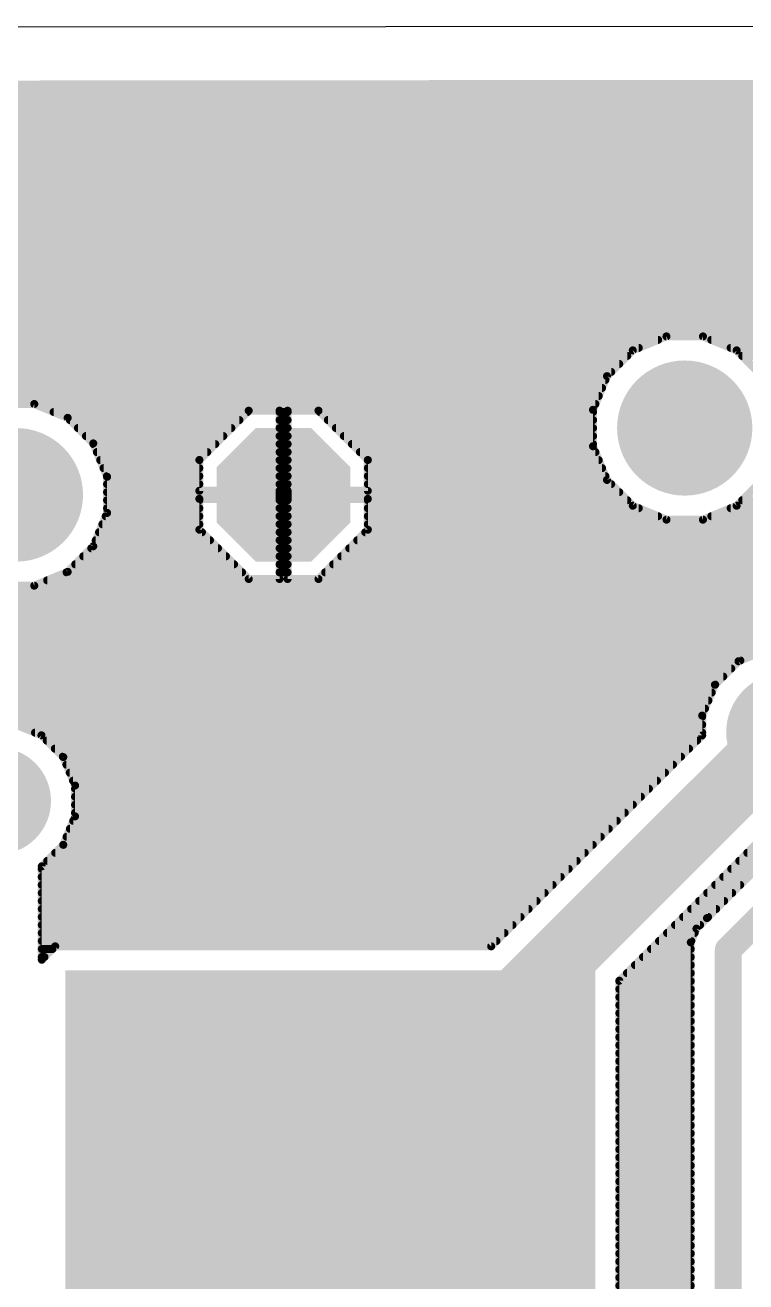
# Model space of a CAD drawing. Extents: x 1.5 to 61.1, y 27.7 to 80.1.
# Drawn here: x 17.95 to 31.64, y 56.16 to 80.05 of the extents above; entities that cross this region are included whole.
import ezdxf

# ---------------------------------------------------------------- set-up
doc = ezdxf.new("R2010")
doc.units = 0
for name, color, linetype in [('1', 12, 'CONTINUOUS'), ('17', 110, 'CONTINUOUS'), ('18', 110, 'CONTINUOUS'), ('20', 31, 'CONTINUOUS')]:
    doc.layers.add(name, color=color, linetype=linetype)

# ---------------------------------------------------------------- blocks, each defined once
blk = doc.blocks.new('ROUNDP')
at = {"const_width": 0.5}
blk.add_lwpolyline([(0, -0.25, 1), (0, 0.25, 1), (0, -0.25)], format="xyb", dxfattribs=at)
blk = doc.blocks.new('OCTAGONP')
at = {"const_width": 0.5}
blk.add_lwpolyline([(-0.25, -0.1036), (-0.25, 0.1036), (-0.1036, 0.25), (0.1036, 0.25), (0.25, 0.1036), (0.25, -0.1036), (0.1036, -0.25), (-0.1036, -0.25), (-0.25, -0.1036), (-0.25, 0.1036)], dxfattribs=at)
blk = doc.blocks.new('RECT')
blk.add_solid([(-0.5, -0.5), (0.5, -0.5), (-0.5, 0.5), (0.5, 0.5)])
blk = doc.blocks.new('ROUNDV')
at = {"const_width": 0.5}
blk.add_lwpolyline([(0, -0.25, 1), (0, 0.25, 1), (0, -0.25)], format="xyb", dxfattribs=at)

msp = doc.modelspace()

# ---------------------------------------------------------------- linework, layer by layer
at = {"layer": '1'}
for points, const_width in [([(5.9971, 78.9117), (56.2018, 78.9547)], 0.1524), ([(6.0669, 78.7908), (56.1071, 78.7908)], 0.1524), ([(6.139, 78.6384), (56.0191, 78.6384)], 0.1524), ([(6.1798, 78.486), (55.951, 78.486)], 0.1524), ([(6.2206, 78.3336), (55.9101, 78.3336)], 0.1524), ([(6.2615, 78.1812), (55.8693, 78.1812)], 0.1524), ([(6.3019, 78.0288), (55.8285, 78.0288)], 0.1524), ([(6.3019, 77.8764), (55.7915, 77.8764)], 0.1524), ([(6.3019, 77.724), (55.7915, 77.724)], 0.1524), ([(8.0398, 77.5716), (55.7915, 77.5716)], 0.1524), ([(13.4767, 77.4192), (55.7915, 77.4192)], 0.1524), ([(13.6291, 77.2668), (55.7915, 77.2668)], 0.1524), ([(13.7815, 77.1144), (55.8166, 77.1144)], 0.1524), ([(13.9339, 76.962), (55.8575, 76.962)], 0.1524), ([(14.0863, 76.8096), (55.8983, 76.8096)], 0.1524), ([(14.2387, 76.6572), (55.9391, 76.6572)], 0.1524), ([(14.3185, 76.5048), (44.3951, 76.5048)], 0.1524), ([(14.3185, 76.3524), (44.1057, 76.3524)], 0.1524), ([(14.3185, 76.2), (43.9533, 76.2)], 0.1524), ([(14.3185, 76.0476), (43.8009, 76.0476)], 0.1524), ([(14.3185, 75.8952), (43.6485, 75.8952)], 0.1524), ([(14.3185, 75.7428), (43.4961, 75.7428)], 0.1524), ([(14.3185, 75.5904), (43.3437, 75.5904)], 0.1524), ([(14.3185, 75.438), (43.1913, 75.438)], 0.1524), ([(14.2682, 75.2856), (43.0389, 75.2856)], 0.1524), ([(13.9634, 74.9808), (42.7341, 74.9808)], 0.1524), ([(14.1158, 75.1332), (42.8865, 75.1332)], 0.1524), ([(13.811, 74.8284), (42.5817, 74.8284)], 0.1524), ([(13.5062, 74.5236), (42.3197, 74.5236)], 0.1524), ([(13.6586, 74.676), (42.4293, 74.676)], 0.1524), ([(8.7866, 74.3712), (42.2566, 74.3712)], 0.1524), ([(8.7866, 74.2188), (42.2417, 74.2188)], 0.1524), ([(8.7866, 74.0664), (29.9746, 74.0664)], 0.1524), ([(30.1335, 74.1322), (29.4931, 73.867)], 0.1524), ([(30.8265, 74.1322), (30.1335, 74.1322)], 0.1524), ([(31.4669, 73.867), (30.8265, 74.1322)], 0.1524), ([(30.9854, 74.0664), (40.1346, 74.0664)], 0.1524), ([(8.7866, 73.914), (29.6067, 73.914)], 0.1524), ([(8.7866, 73.7616), (29.3878, 73.7616)], 0.1524), ([(29.4931, 73.867), (29.003, 73.3769)], 0.1524), ([(31.3533, 73.914), (34.9435, 73.914)], 0.1524), ([(31.957, 73.3769), (31.4669, 73.867)], 0.1524), ([(31.5722, 73.7616), (34.6199, 73.7616)], 0.1524), ([(7.4912, 73.6092), (29.2354, 73.6092)], 0.1524), ([(8.7866, 73.4568), (29.083, 73.4568)], 0.1524), ([(8.7866, 73.3044), (28.973, 73.3044)], 0.1524), ([(29.003, 73.3769), (28.7378, 72.7365)], 0.1524), ([(8.7866, 73.152), (28.9099, 73.152)], 0.1524), ([(8.7866, 72.9996), (28.8468, 72.9996)], 0.1524), ([(8.7866, 72.8472), (28.7836, 72.8472)], 0.1524), ([(18.1236, 72.8472), (17.4364, 72.8472)], 0.1524), ([(18.7584, 72.5842), (18.1236, 72.8472)], 0.1524), ([(18.4915, 72.6948), (22.1718, 72.6948)], 0.1524), ([(19.2442, 72.0984), (18.7584, 72.5842)], 0.1524), ([(22.1972, 72.7202), (21.2598, 71.7828)], 0.1524), ([(22.7838, 72.7202), (22.1972, 72.7202)], 0.1524), ([(22.7838, 71.1962), (22.7838, 72.7202)], 0.1524), ([(22.7838, 72.6948), (22.9362, 72.6948)], 0.1524), ([(22.9362, 72.7202), (22.9362, 71.1962)], 0.1524), ([(23.5228, 72.7202), (22.9362, 72.7202)], 0.1524), ([(24.4602, 71.7828), (23.5228, 72.7202)], 0.1524), ([(23.5482, 72.6948), (28.7378, 72.6948)], 0.1524), ([(28.7378, 72.7365), (28.7378, 72.0435)], 0.1524), ([(18.8002, 72.5424), (22.0194, 72.5424)], 0.1524), ([(18.9526, 72.39), (21.867, 72.39)], 0.1524), ([(22.7838, 72.5424), (22.9362, 72.5424)], 0.1524), ([(22.7838, 72.39), (22.9362, 72.39)], 0.1524), ([(23.7006, 72.5424), (28.7378, 72.5424)], 0.1524), ([(23.853, 72.39), (28.7378, 72.39)], 0.1524), ([(19.105, 72.2376), (21.7146, 72.2376)], 0.1524), ([(19.5072, 71.4636), (19.2442, 72.0984)], 0.1524), ([(22.7838, 72.2376), (22.9362, 72.2376)], 0.1524), ([(24.0054, 72.2376), (28.7378, 72.2376)], 0.1524), ([(19.2497, 72.0852), (21.5622, 72.0852)], 0.1524), ([(19.3128, 71.9328), (21.4098, 71.9328)], 0.1524), ([(22.7838, 72.0852), (22.9362, 72.0852)], 0.1524), ([(22.7838, 71.9328), (22.9362, 71.9328)], 0.1524), ([(24.1578, 72.0852), (28.7378, 72.0852)], 0.1524), ([(24.3102, 71.9328), (28.7836, 71.9328)], 0.1524), ([(28.7378, 72.0435), (29.003, 71.4031)], 0.1524), ([(19.376, 71.7804), (21.2598, 71.7804)], 0.1524), ([(19.4391, 71.628), (21.2598, 71.628)], 0.1524), ([(21.2598, 71.7828), (21.2598, 71.1962)], 0.1524), ([(22.7838, 71.7804), (22.9362, 71.7804)], 0.1524), ([(22.7838, 71.628), (22.9362, 71.628)], 0.1524), ([(24.4602, 71.1962), (24.4602, 71.7828)], 0.1524), ([(24.4602, 71.7804), (28.8468, 71.7804)], 0.1524), ([(24.4602, 71.628), (28.9099, 71.628)], 0.1524), ([(19.5022, 71.4756), (21.2598, 71.4756)], 0.1524), ([(19.5072, 70.7764), (19.5072, 71.4636)], 0.1524), ([(22.7838, 71.4756), (22.9362, 71.4756)], 0.1524), ([(24.4602, 71.4756), (28.973, 71.4756)], 0.1524), ([(29.003, 71.4031), (29.4931, 70.913)], 0.1524), ([(31.4669, 70.913), (31.957, 71.4031)], 0.1524), ([(19.5072, 71.3232), (21.2598, 71.3232)], 0.1524), ([(19.5072, 71.1708), (22.7838, 71.1708)], 0.1524), ([(21.2598, 71.1962), (22.7838, 71.1962)], 0.1524), ([(22.7838, 71.3232), (22.9362, 71.3232)], 0.1524), ([(22.9362, 71.1962), (22.7838, 71.1962)], 0.1524), ([(22.7838, 71.1962), (22.7838, 71.0438)], 0.1524), ([(22.9362, 71.0438), (22.9362, 71.1962)], 0.1524), ([(22.9362, 71.1962), (24.4602, 71.1962)], 0.1524), ([(22.9362, 71.1708), (29.2354, 71.1708)], 0.1524), ([(24.4602, 71.3232), (29.083, 71.3232)], 0.1524), ([(19.5072, 71.0184), (21.2598, 71.0184)], 0.1524), ([(22.7838, 71.0438), (21.2598, 71.0438)], 0.1524), ([(21.2598, 71.0438), (21.2598, 70.4572)], 0.1524), ([(22.7838, 69.5198), (22.7838, 71.0438)], 0.1524), ([(22.7838, 71.0438), (22.9362, 71.0438)], 0.1524), ([(22.7838, 71.0184), (22.9362, 71.0184)], 0.1524), ([(22.9362, 71.0438), (22.9362, 69.5198)], 0.1524), ([(24.4602, 71.0438), (22.9362, 71.0438)], 0.1524), ([(24.4602, 70.4572), (24.4602, 71.0438)], 0.1524), ([(24.4602, 71.0184), (29.3878, 71.0184)], 0.1524), ([(29.4931, 70.913), (30.1335, 70.6478)], 0.1524), ([(30.8265, 70.6478), (31.4669, 70.913)], 0.1524), ([(31.5722, 71.0184), (34.6199, 71.0184)], 0.1524), ([(19.2442, 70.1416), (19.5072, 70.7764)], 0.1524), ([(19.4812, 70.7136), (21.2598, 70.7136)], 0.1524), ([(19.5072, 70.866), (21.2598, 70.866)], 0.1524), ([(22.7838, 70.866), (22.9362, 70.866)], 0.1524), ([(22.7838, 70.7136), (22.9362, 70.7136)], 0.1524), ([(24.4602, 70.866), (29.6067, 70.866)], 0.1524), ([(24.4602, 70.7136), (29.9746, 70.7136)], 0.1524), ([(30.9854, 70.7136), (40.1346, 70.7136)], 0.1524), ([(31.3533, 70.866), (34.9435, 70.866)], 0.1524), ([(19.418, 70.5612), (21.2598, 70.5612)], 0.1524), ([(21.2598, 70.4572), (22.1972, 69.5198)], 0.1524), ([(22.7838, 70.5612), (22.9362, 70.5612)], 0.1524), ([(23.5228, 69.5198), (24.4602, 70.4572)], 0.1524), ([(24.4602, 70.5612), (41.7599, 70.5612)], 0.1524), ([(30.1335, 70.6478), (30.8265, 70.6478)], 0.1524), ([(19.2918, 70.2564), (21.4606, 70.2564)], 0.1524), ([(19.3549, 70.4088), (21.3082, 70.4088)], 0.1524), ([(22.7838, 70.4088), (22.9362, 70.4088)], 0.1524), ([(22.7838, 70.2564), (22.9362, 70.2564)], 0.1524), ([(24.2594, 70.2564), (41.4551, 70.2564)], 0.1524), ([(24.4118, 70.4088), (41.6075, 70.4088)], 0.1524), ([(18.7584, 69.6557), (19.2442, 70.1416)], 0.1524), ([(19.0542, 69.9516), (21.7654, 69.9516)], 0.1524), ([(19.2066, 70.104), (21.613, 70.104)], 0.1524), ([(22.7838, 70.104), (22.9362, 70.104)], 0.1524), ([(22.7838, 69.9516), (22.9362, 69.9516)], 0.1524), ([(23.9546, 69.9516), (41.1503, 69.9516)], 0.1524), ([(24.107, 70.104), (41.3027, 70.104)], 0.1524), ([(18.9018, 69.7992), (21.9178, 69.7992)], 0.1524), ([(22.7838, 69.7992), (22.9362, 69.7992)], 0.1524), ([(23.8022, 69.7992), (40.9979, 69.7992)], 0.1524), ([(18.1236, 69.3928), (18.7584, 69.6557)], 0.1524), ([(18.3688, 69.4944), (40.6931, 69.4944)], 0.1524), ([(18.7368, 69.6468), (22.0702, 69.6468)], 0.1524), ([(22.1972, 69.5198), (22.7838, 69.5198)], 0.1524), ([(22.7838, 69.6468), (22.9362, 69.6468)], 0.1524), ([(22.9362, 69.5198), (23.5228, 69.5198)], 0.1524), ([(23.6498, 69.6468), (40.8455, 69.6468)], 0.1524), ([(13.9339, 69.342), (40.5407, 69.342)], 0.1524), ([(17.4364, 69.3928), (18.1236, 69.3928)], 0.1524), ([(14.0863, 69.1896), (40.3883, 69.1896)], 0.1524), ([(14.2387, 69.0372), (40.2359, 69.0372)], 0.1524), ([(14.3185, 68.8848), (40.0835, 68.8848)], 0.1524), ([(14.3185, 68.7324), (39.9311, 68.7324)], 0.1524), ([(14.3185, 68.58), (39.7787, 68.58)], 0.1524), ([(14.3185, 68.4276), (39.6263, 68.4276)], 0.1524), ([(14.3185, 68.2752), (39.4739, 68.2752)], 0.1524), ([(14.3185, 68.1228), (31.9047, 68.1228)], 0.1524), ([(32.0871, 68.1984), (31.5019, 67.956)], 0.1524), ([(14.3185, 67.9704), (31.5367, 67.9704)], 0.1524), ([(14.3185, 67.818), (31.3639, 67.818)], 0.1524), ([(31.5019, 67.956), (31.054, 67.5081)], 0.1524), ([(14.2682, 67.6656), (31.2115, 67.6656)], 0.1524), ([(13.9634, 67.3608), (30.993, 67.3608)], 0.1524), ([(14.1158, 67.5132), (31.0591, 67.5132)], 0.1524), ([(31.054, 67.5081), (30.8116, 66.9229)], 0.1524), ([(13.811, 67.2084), (30.9299, 67.2084)], 0.1524), ([(13.5062, 66.9036), (30.8116, 66.9036)], 0.1524), ([(13.6586, 67.056), (30.8667, 67.056)], 0.1524), ([(23.7457, 57.9337), (32.3212, 66.5091)], 1.27), ([(30.8116, 66.9229), (30.8116, 66.5442)], 0.1524), ([(18.2599, 66.5483), (17.7185, 66.7725)], 0.1524), ([(17.77, 66.7512), (30.8116, 66.7512)], 0.1524), ([(18.1379, 66.5988), (30.8116, 66.5988)], 0.1524), ([(18.6743, 66.1338), (18.2599, 66.5483)], 0.1524), ([(18.3618, 66.4464), (30.7138, 66.4464)], 0.1524), ([(30.8116, 66.5442), (26.8033, 62.5359)], 0.1524), ([(18.5142, 66.294), (30.5614, 66.294)], 0.1524), ([(18.6666, 66.1416), (30.409, 66.1416)], 0.1524), ([(18.8986, 65.5924), (18.6743, 66.1338)], 0.1524), ([(18.7342, 65.9892), (30.2566, 65.9892)], 0.1524), ([(18.7974, 65.8368), (30.1042, 65.8368)], 0.1524), ([(18.8605, 65.6844), (29.9518, 65.6844)], 0.1524), ([(18.8986, 65.0063), (18.8986, 65.5924)], 0.1524), ([(18.8986, 65.532), (29.7994, 65.532)], 0.1524), ([(18.8986, 65.3796), (29.647, 65.3796)], 0.1524), ([(18.8986, 65.2272), (29.4946, 65.2272)], 0.1524), ([(18.6743, 64.4648), (18.8986, 65.0063)], 0.1524), ([(18.8639, 64.9224), (29.1898, 64.9224)], 0.1524), ([(18.8986, 65.0748), (29.3422, 65.0748)], 0.1524), ([(29.2379, 61.8813), (32.3706, 65.014)], 0.1524), ([(18.8007, 64.77), (29.0374, 64.77)], 0.1524), ([(18.2659, 64.0564), (18.6743, 64.4648)], 0.1524), ([(18.6745, 64.4652), (28.7326, 64.4652)], 0.1524), ([(18.7376, 64.6176), (28.885, 64.6176)], 0.1524), ([(18.5223, 64.3128), (28.5802, 64.3128)], 0.1524), ([(32.235, 64.4045), (30.9032, 63.0726)], 0.1524), ([(31.6694, 64.3128), (32.1433, 64.3128)], 0.1524), ([(18.2659, 62.2804), (18.2659, 64.0564)], 0.1524), ([(18.2659, 64.008), (28.2754, 64.008)], 0.1524), ([(18.3699, 64.1604), (28.4278, 64.1604)], 0.1524), ([(31.306, 62.4697), (32.8445, 64.0082)], 0.508), ([(31.3646, 64.008), (31.8385, 64.008)], 0.1524), ([(31.517, 64.1604), (31.9909, 64.1604)], 0.1524), ([(18.2659, 63.8556), (28.123, 63.8556)], 0.1524), ([(31.2122, 63.8556), (31.6861, 63.8556)], 0.1524), ([(18.2659, 63.7032), (27.9706, 63.7032)], 0.1524), ([(18.2659, 63.5508), (27.8182, 63.5508)], 0.1524), ([(30.9074, 63.5508), (31.3813, 63.5508)], 0.1524), ([(31.0598, 63.7032), (31.5337, 63.7032)], 0.1524), ([(18.2659, 63.3984), (27.6658, 63.3984)], 0.1524), ([(30.755, 63.3984), (31.2289, 63.3984)], 0.1524), ([(18.2659, 63.246), (27.5134, 63.246)], 0.1524), ([(18.2659, 63.0936), (27.361, 63.0936)], 0.1524), ([(30.4502, 63.0936), (30.9241, 63.0936)], 0.1524), ([(30.6026, 63.246), (31.0765, 63.246)], 0.1524), ([(30.9032, 63.0726), (30.7031, 62.8725)], 0.1524), ([(18.2659, 62.9412), (27.2086, 62.9412)], 0.1524), ([(18.2659, 62.7888), (27.0562, 62.7888)], 0.1524), ([(30.1454, 62.7888), (30.6684, 62.7888)], 0.1524), ([(30.2978, 62.9412), (30.7717, 62.9412)], 0.1524), ([(30.7031, 62.8725), (30.5948, 62.6112)], 0.1524), ([(18.2659, 62.6364), (26.9038, 62.6364)], 0.1524), ([(18.5213, 62.5359), (18.2659, 62.2804)], 0.1524), ([(26.8033, 62.5359), (18.5213, 62.5359)], 0.1524), ([(29.993, 62.6364), (30.6053, 62.6364)], 0.1524), ([(30.5948, 62.6112), (30.5948, 54.3013)], 0.1524), ([(31.306, 54.0067), (31.306, 62.4697)], 0.508), ([(18.2659, 62.484), (18.4695, 62.484)], 0.1524), ([(18.2659, 62.3316), (18.3171, 62.3316)], 0.1524), ([(29.6882, 62.3316), (30.5948, 62.3316)], 0.1524), ([(29.8406, 62.484), (30.5948, 62.484)], 0.1524), ([(29.5358, 62.1792), (30.5948, 62.1792)], 0.1524), ([(29.2379, 53.9693), (29.2379, 61.8813)], 0.1524), ([(29.2379, 61.8744), (30.5948, 61.8744)], 0.1524), ([(29.3834, 62.0268), (30.5948, 62.0268)], 0.1524), ([(29.2379, 61.722), (30.5948, 61.722)], 0.1524), ([(29.2379, 61.5696), (30.5948, 61.5696)], 0.1524), ([(29.2379, 61.4172), (30.5948, 61.4172)], 0.1524), ([(29.2379, 61.2648), (30.5948, 61.2648)], 0.1524), ([(29.2379, 61.1124), (30.5948, 61.1124)], 0.1524), ([(29.2379, 60.96), (30.5948, 60.96)], 0.1524), ([(29.2379, 60.8076), (30.5948, 60.8076)], 0.1524), ([(29.2379, 60.6552), (30.5948, 60.6552)], 0.1524), ([(29.2379, 60.5028), (30.5948, 60.5028)], 0.1524), ([(29.2379, 60.3504), (30.5948, 60.3504)], 0.1524), ([(29.2379, 60.198), (30.5948, 60.198)], 0.1524), ([(29.2379, 60.0456), (30.5948, 60.0456)], 0.1524), ([(29.2379, 59.8932), (30.5948, 59.8932)], 0.1524), ([(29.2379, 59.7408), (30.5948, 59.7408)], 0.1524), ([(29.2379, 59.5884), (30.5948, 59.5884)], 0.1524), ([(29.2379, 59.436), (30.5948, 59.436)], 0.1524), ([(29.2379, 59.2836), (30.5948, 59.2836)], 0.1524), ([(29.2379, 59.1312), (30.5948, 59.1312)], 0.1524), ([(29.2379, 58.9788), (30.5948, 58.9788)], 0.1524), ([(29.2379, 58.8264), (30.5948, 58.8264)], 0.1524), ([(23.4384, 57.6263), (23.7457, 57.9337)], 1.27), ([(29.2379, 58.674), (30.5948, 58.674)], 0.1524), ([(29.2379, 58.5216), (30.5948, 58.5216)], 0.1524), ([(29.2379, 58.3692), (30.5948, 58.3692)], 0.1524), ([(23.7457, 57.9337), (18.3482, 52.5362)], 0.508), ([(23.4384, 57.2516), (23.4384, 57.6263)], 1.27), ([(29.2379, 58.2168), (30.5948, 58.2168)], 0.1524), ([(29.2379, 58.0644), (30.5948, 58.0644)], 0.1524), ([(24.3944, 57.2516), (23.4384, 57.2516)], 1.27), ([(29.2379, 57.912), (30.5948, 57.912)], 0.1524), ([(29.2379, 57.7596), (30.5948, 57.7596)], 0.1524), ([(29.2379, 57.6072), (30.5948, 57.6072)], 0.1524), ([(29.2379, 57.4548), (30.5948, 57.4548)], 0.1524), ([(29.2379, 57.3024), (30.5948, 57.3024)], 0.1524), ([(29.2379, 57.15), (30.5948, 57.15)], 0.1524), ([(29.2379, 56.9976), (30.5948, 56.9976)], 0.1524), ([(29.2379, 56.8452), (30.5948, 56.8452)], 0.1524), ([(29.2379, 56.6928), (30.5948, 56.6928)], 0.1524), ([(29.2379, 56.5404), (30.5948, 56.5404)], 0.1524), ([(29.2379, 56.388), (30.5948, 56.388)], 0.1524), ([(29.2379, 56.2356), (30.5948, 56.2356)], 0.1524), ([(29.2379, 56.0832), (30.5948, 56.0832)], 0.1524)]:
    msp.add_lwpolyline(points, dxfattribs=dict(at, const_width=const_width))
for points, const_width in [([(29.9746, 74.0283, 1), (29.9746, 74.1045)], 0.0762), ([(30.1335, 74.1703, 1), (30.1335, 74.0941)], 0.0762), ([(30.148, 74.097, 1), (30.1189, 74.1674)], 0.0762), ([(30.8411, 74.1674, 1), (30.812, 74.097)], 0.0762), ([(30.8265, 74.0941, 1), (30.8265, 74.1703)], 0.0762), ([(30.9854, 74.1045, 1), (30.9854, 74.0283)], 0.0762), ([(29.3878, 73.7235, 1), (29.3878, 73.7997)], 0.0762), ([(29.4785, 73.9022, 1), (29.5077, 73.8318)], 0.0762), ([(29.5201, 73.84, 1), (29.4662, 73.8939)], 0.0762), ([(29.6067, 73.8759, 1), (29.6067, 73.9521)], 0.0762), ([(31.3533, 73.9521, 1), (31.3533, 73.8759)], 0.0762), ([(31.4938, 73.8939, 1), (31.4399, 73.84)], 0.0762), ([(31.4523, 73.8318, 1), (31.4815, 73.9022)], 0.0762), ([(31.5722, 73.7997, 1), (31.5722, 73.7235)], 0.0762), ([(29.2354, 73.5711, 1), (29.2354, 73.6473)], 0.0762), ([(28.9761, 73.4038, 1), (29.03, 73.3499)], 0.0762), ([(29.0382, 73.3623, 1), (28.9678, 73.3915)], 0.0762), ([(28.973, 73.2663, 1), (28.973, 73.3425)], 0.0762), ([(29.083, 73.4187, 1), (29.083, 73.4949)], 0.0762), ([(28.9099, 73.1139, 1), (28.9099, 73.1901)], 0.0762), ([(18.1381, 72.8824, 1), (18.109, 72.812)], 0.0762), ([(18.1236, 72.8091, 1), (18.1236, 72.8853)], 0.0762), ([(28.7836, 72.8091, 1), (28.7836, 72.8853)], 0.0762), ([(28.8468, 72.9615, 1), (28.8468, 73.0377)], 0.0762), ([(18.4915, 72.7329, 1), (18.4915, 72.6567)], 0.0762), ([(18.7853, 72.6112, 1), (18.7314, 72.5573)], 0.0762), ([(18.7438, 72.549, 1), (18.773, 72.6194)], 0.0762), ([(22.1972, 72.7583, 1), (22.1972, 72.6821)], 0.0762), ([(22.2241, 72.6933, 1), (22.1702, 72.7471)], 0.0762), ([(22.1718, 72.6567, 1), (22.1718, 72.7329)], 0.0762), ([(22.8219, 72.7202, 1), (22.7457, 72.7202)], 0.0762), ([(22.7838, 72.7329, 1), (22.7838, 72.6567)], 0.0762), ([(22.7838, 72.6821, 1), (22.7838, 72.7583)], 0.0762), ([(22.9743, 72.7202, 1), (22.8981, 72.7202)], 0.0762), ([(22.9362, 72.7583, 1), (22.9362, 72.6821)], 0.0762), ([(22.9362, 72.6567, 1), (22.9362, 72.7329)], 0.0762), ([(23.5498, 72.7471, 1), (23.4959, 72.6933)], 0.0762), ([(23.5482, 72.7329, 1), (23.5482, 72.6567)], 0.0762), ([(23.5228, 72.6821, 1), (23.5228, 72.7583)], 0.0762), ([(28.7759, 72.7365, 1), (28.6997, 72.7365)], 0.0762), ([(28.7026, 72.7511, 1), (28.773, 72.722)], 0.0762), ([(28.7378, 72.6567, 1), (28.7378, 72.7329)], 0.0762), ([(18.8002, 72.5805, 1), (18.8002, 72.5043)], 0.0762), ([(18.9526, 72.4281, 1), (18.9526, 72.3519)], 0.0762), ([(21.867, 72.3519, 1), (21.867, 72.4281)], 0.0762), ([(22.0194, 72.5043, 1), (22.0194, 72.5805)], 0.0762), ([(22.7838, 72.5805, 1), (22.7838, 72.5043)], 0.0762), ([(22.7838, 72.4281, 1), (22.7838, 72.3519)], 0.0762), ([(22.9362, 72.5043, 1), (22.9362, 72.5805)], 0.0762), ([(22.9362, 72.3519, 1), (22.9362, 72.4281)], 0.0762), ([(23.7006, 72.5805, 1), (23.7006, 72.5043)], 0.0762), ([(23.853, 72.4281, 1), (23.853, 72.3519)], 0.0762), ([(28.7378, 72.5043, 1), (28.7378, 72.5805)], 0.0762), ([(28.7378, 72.3519, 1), (28.7378, 72.4281)], 0.0762), ([(19.105, 72.2757, 1), (19.105, 72.1995)], 0.0762), ([(19.2794, 72.113, 1), (19.209, 72.0838)], 0.0762), ([(21.7146, 72.1995, 1), (21.7146, 72.2757)], 0.0762), ([(22.7838, 72.2757, 1), (22.7838, 72.1995)], 0.0762), ([(22.9362, 72.1995, 1), (22.9362, 72.2757)], 0.0762), ([(24.0054, 72.2757, 1), (24.0054, 72.1995)], 0.0762), ([(28.7378, 72.1995, 1), (28.7378, 72.2757)], 0.0762), ([(19.2497, 72.1233, 1), (19.2497, 72.0471)], 0.0762), ([(19.2173, 72.0714, 1), (19.2712, 72.1253)], 0.0762), ([(19.3128, 71.9709, 1), (19.3128, 71.8947)], 0.0762), ([(21.4098, 71.8947, 1), (21.4098, 71.9709)], 0.0762), ([(21.5622, 72.0471, 1), (21.5622, 72.1233)], 0.0762), ([(22.7838, 72.1233, 1), (22.7838, 72.0471)], 0.0762), ([(22.7838, 71.9709, 1), (22.7838, 71.8947)], 0.0762), ([(22.9362, 72.0471, 1), (22.9362, 72.1233)], 0.0762), ([(22.9362, 71.8947, 1), (22.9362, 71.9709)], 0.0762), ([(24.1578, 72.1233, 1), (24.1578, 72.0471)], 0.0762), ([(24.3102, 71.9709, 1), (24.3102, 71.8947)], 0.0762), ([(28.773, 72.058, 1), (28.7026, 72.0289)], 0.0762), ([(28.6997, 72.0435, 1), (28.7759, 72.0435)], 0.0762), ([(28.7378, 72.0471, 1), (28.7378, 72.1233)], 0.0762), ([(28.7836, 71.8947, 1), (28.7836, 71.9709)], 0.0762), ([(19.376, 71.8185, 1), (19.376, 71.7423)], 0.0762), ([(19.4391, 71.6661, 1), (19.4391, 71.5899)], 0.0762), ([(21.2979, 71.7828, 1), (21.2217, 71.7828)], 0.0762), ([(21.2329, 71.8098, 1), (21.2867, 71.7559)], 0.0762), ([(21.2598, 71.7423, 1), (21.2598, 71.8185)], 0.0762), ([(21.2598, 71.5899, 1), (21.2598, 71.6661)], 0.0762), ([(22.7838, 71.8185, 1), (22.7838, 71.7423)], 0.0762), ([(22.7838, 71.6661, 1), (22.7838, 71.5899)], 0.0762), ([(22.9362, 71.7423, 1), (22.9362, 71.8185)], 0.0762), ([(22.9362, 71.5899, 1), (22.9362, 71.6661)], 0.0762), ([(24.4983, 71.7828, 1), (24.4221, 71.7828)], 0.0762), ([(24.4602, 71.8185, 1), (24.4602, 71.7423)], 0.0762), ([(24.4602, 71.6661, 1), (24.4602, 71.5899)], 0.0762), ([(24.4333, 71.7559, 1), (24.4871, 71.8098)], 0.0762), ([(28.8468, 71.7423, 1), (28.8468, 71.8185)], 0.0762), ([(28.9099, 71.5899, 1), (28.9099, 71.6661)], 0.0762), ([(19.5022, 71.5137, 1), (19.5022, 71.4375)], 0.0762), ([(19.5453, 71.4636, 1), (19.4691, 71.4636)], 0.0762), ([(19.472, 71.449, 1), (19.5424, 71.4781)], 0.0762), ([(21.2598, 71.4375, 1), (21.2598, 71.5137)], 0.0762), ([(22.7838, 71.5137, 1), (22.7838, 71.4375)], 0.0762), ([(22.9362, 71.4375, 1), (22.9362, 71.5137)], 0.0762), ([(24.4602, 71.5137, 1), (24.4602, 71.4375)], 0.0762), ([(29.03, 71.4301, 1), (28.9761, 71.3762)], 0.0762), ([(28.9678, 71.3885, 1), (29.0382, 71.4177)], 0.0762), ([(28.973, 71.4375, 1), (28.973, 71.5137)], 0.0762), ([(19.5072, 71.3613, 1), (19.5072, 71.2851)], 0.0762), ([(19.5072, 71.2089, 1), (19.5072, 71.1327)], 0.0762), ([(21.2598, 71.2343, 1), (21.2598, 71.1581)], 0.0762), ([(21.2217, 71.1962, 1), (21.2979, 71.1962)], 0.0762), ([(21.2598, 71.2851, 1), (21.2598, 71.3613)], 0.0762), ([(22.7838, 71.3613, 1), (22.7838, 71.2851)], 0.0762), ([(22.7838, 71.2343, 1), (22.7838, 71.1581)], 0.0762), ([(22.8219, 71.1962, 1), (22.7457, 71.1962)], 0.0762), ([(22.7457, 71.1962, 1), (22.8219, 71.1962)], 0.0762), ([(22.7838, 71.1581, 1), (22.7838, 71.2343)], 0.0762), ([(22.7838, 71.1327, 1), (22.7838, 71.2089)], 0.0762), ([(22.9743, 71.1962, 1), (22.8981, 71.1962)], 0.0762), ([(22.9362, 71.2343, 1), (22.9362, 71.1581)], 0.0762), ([(22.9362, 71.2089, 1), (22.9362, 71.1327)], 0.0762), ([(22.8981, 71.1962, 1), (22.9743, 71.1962)], 0.0762), ([(22.9362, 71.2851, 1), (22.9362, 71.3613)], 0.0762), ([(22.9362, 71.1581, 1), (22.9362, 71.2343)], 0.0762), ([(24.4602, 71.3613, 1), (24.4602, 71.2851)], 0.0762), ([(24.4221, 71.1962, 1), (24.4983, 71.1962)], 0.0762), ([(24.4602, 71.1581, 1), (24.4602, 71.2343)], 0.0762), ([(29.083, 71.2851, 1), (29.083, 71.3613)], 0.0762), ([(29.2354, 71.1327, 1), (29.2354, 71.2089)], 0.0762), ([(19.5072, 71.0565, 1), (19.5072, 70.9803)], 0.0762), ([(21.2598, 71.0819, 1), (21.2598, 71.0057)], 0.0762), ([(21.2979, 71.0438, 1), (21.2217, 71.0438)], 0.0762), ([(21.2598, 70.9803, 1), (21.2598, 71.0565)], 0.0762), ([(22.8219, 71.0438, 1), (22.7457, 71.0438)], 0.0762), ([(22.7838, 71.0819, 1), (22.7838, 71.0057)], 0.0762), ([(22.7838, 71.0565, 1), (22.7838, 70.9803)], 0.0762), ([(22.7457, 71.0438, 1), (22.8219, 71.0438)], 0.0762), ([(22.7838, 71.0057, 1), (22.7838, 71.0819)], 0.0762), ([(22.9743, 71.0438, 1), (22.8981, 71.0438)], 0.0762), ([(22.9362, 71.0819, 1), (22.9362, 71.0057)], 0.0762), ([(22.8981, 71.0438, 1), (22.9743, 71.0438)], 0.0762), ([(22.9362, 71.0057, 1), (22.9362, 71.0819)], 0.0762), ([(22.9362, 70.9803, 1), (22.9362, 71.0565)], 0.0762), ([(24.4983, 71.0438, 1), (24.4221, 71.0438)], 0.0762), ([(24.4602, 71.0565, 1), (24.4602, 70.9803)], 0.0762), ([(24.4602, 71.0057, 1), (24.4602, 71.0819)], 0.0762), ([(29.3878, 70.9803, 1), (29.3878, 71.0565)], 0.0762), ([(29.5077, 70.9482, 1), (29.4785, 70.8778)], 0.0762), ([(29.4662, 70.8861, 1), (29.5201, 70.94)], 0.0762), ([(31.4399, 70.94, 1), (31.4938, 70.8861)], 0.0762), ([(31.4815, 70.8778, 1), (31.4523, 70.9482)], 0.0762), ([(31.5722, 71.0565, 1), (31.5722, 70.9803)], 0.0762), ([(19.4812, 70.7517, 1), (19.4812, 70.6755)], 0.0762), ([(19.5072, 70.9041, 1), (19.5072, 70.8279)], 0.0762), ([(19.4691, 70.7764, 1), (19.5453, 70.7764)], 0.0762), ([(19.5424, 70.7619, 1), (19.472, 70.791)], 0.0762), ([(21.2598, 70.8279, 1), (21.2598, 70.9041)], 0.0762), ([(21.2598, 70.6755, 1), (21.2598, 70.7517)], 0.0762), ([(22.7838, 70.9041, 1), (22.7838, 70.8279)], 0.0762), ([(22.7838, 70.7517, 1), (22.7838, 70.6755)], 0.0762), ([(22.9362, 70.8279, 1), (22.9362, 70.9041)], 0.0762), ([(22.9362, 70.6755, 1), (22.9362, 70.7517)], 0.0762), ([(24.4602, 70.9041, 1), (24.4602, 70.8279)], 0.0762), ([(24.4602, 70.7517, 1), (24.4602, 70.6755)], 0.0762), ([(29.6067, 70.8279, 1), (29.6067, 70.9041)], 0.0762), ([(29.9746, 70.6755, 1), (29.9746, 70.7517)], 0.0762), ([(30.9854, 70.7517, 1), (30.9854, 70.6755)], 0.0762), ([(31.3533, 70.9041, 1), (31.3533, 70.8279)], 0.0762), ([(19.418, 70.5993, 1), (19.418, 70.5231)], 0.0762), ([(21.2867, 70.4841, 1), (21.2329, 70.4302)], 0.0762), ([(21.2217, 70.4572, 1), (21.2979, 70.4572)], 0.0762), ([(21.2598, 70.5231, 1), (21.2598, 70.5993)], 0.0762), ([(22.7838, 70.5993, 1), (22.7838, 70.5231)], 0.0762), ([(22.9362, 70.5231, 1), (22.9362, 70.5993)], 0.0762), ([(24.4602, 70.5993, 1), (24.4602, 70.5231)], 0.0762), ([(24.4221, 70.4572, 1), (24.4983, 70.4572)], 0.0762), ([(24.4871, 70.4302, 1), (24.4333, 70.4841)], 0.0762), ([(30.1335, 70.6859, 1), (30.1335, 70.6097)], 0.0762), ([(30.1189, 70.6126, 1), (30.148, 70.683)], 0.0762), ([(30.812, 70.683, 1), (30.8411, 70.6126)], 0.0762), ([(30.8265, 70.6097, 1), (30.8265, 70.6859)], 0.0762), ([(19.2918, 70.2945, 1), (19.2918, 70.2183)], 0.0762), ([(19.3549, 70.4469, 1), (19.3549, 70.3707)], 0.0762), ([(21.3082, 70.3707, 1), (21.3082, 70.4469)], 0.0762), ([(21.4606, 70.2183, 1), (21.4606, 70.2945)], 0.0762), ([(22.7838, 70.4469, 1), (22.7838, 70.3707)], 0.0762), ([(22.7838, 70.2945, 1), (22.7838, 70.2183)], 0.0762), ([(22.9362, 70.3707, 1), (22.9362, 70.4469)], 0.0762), ([(22.9362, 70.2183, 1), (22.9362, 70.2945)], 0.0762), ([(24.2594, 70.2945, 1), (24.2594, 70.2183)], 0.0762), ([(24.4118, 70.4469, 1), (24.4118, 70.3707)], 0.0762), ([(19.0542, 69.9897, 1), (19.0542, 69.9135)], 0.0762), ([(19.2066, 70.1421, 1), (19.2066, 70.0659)], 0.0762), ([(19.209, 70.1562, 1), (19.2794, 70.127)], 0.0762), ([(19.2712, 70.1147, 1), (19.2173, 70.1686)], 0.0762), ([(21.613, 70.0659, 1), (21.613, 70.1421)], 0.0762), ([(21.7654, 69.9135, 1), (21.7654, 69.9897)], 0.0762), ([(22.7838, 70.1421, 1), (22.7838, 70.0659)], 0.0762), ([(22.7838, 69.9897, 1), (22.7838, 69.9135)], 0.0762), ([(22.9362, 70.0659, 1), (22.9362, 70.1421)], 0.0762), ([(22.9362, 69.9135, 1), (22.9362, 69.9897)], 0.0762), ([(23.9546, 69.9897, 1), (23.9546, 69.9135)], 0.0762), ([(24.107, 70.1421, 1), (24.107, 70.0659)], 0.0762), ([(18.9018, 69.8373, 1), (18.9018, 69.7611)], 0.0762), ([(21.9178, 69.7611, 1), (21.9178, 69.8373)], 0.0762), ([(22.7838, 69.8373, 1), (22.7838, 69.7611)], 0.0762), ([(22.9362, 69.7611, 1), (22.9362, 69.8373)], 0.0762), ([(23.8022, 69.8373, 1), (23.8022, 69.7611)], 0.0762), ([(18.3688, 69.5325, 1), (18.3688, 69.4563)], 0.0762), ([(18.7368, 69.6849, 1), (18.7368, 69.6087)], 0.0762), ([(18.7314, 69.6827, 1), (18.7853, 69.6288)], 0.0762), ([(18.773, 69.6206, 1), (18.7438, 69.6909)], 0.0762), ([(22.0702, 69.6087, 1), (22.0702, 69.6849)], 0.0762), ([(22.1972, 69.5579, 1), (22.1972, 69.4817)], 0.0762), ([(22.1702, 69.4929, 1), (22.2241, 69.5467)], 0.0762), ([(22.7838, 69.6849, 1), (22.7838, 69.6087)], 0.0762), ([(22.7457, 69.5198, 1), (22.8219, 69.5198)], 0.0762), ([(22.7838, 69.4817, 1), (22.7838, 69.5579)], 0.0762), ([(22.9362, 69.5579, 1), (22.9362, 69.4817)], 0.0762), ([(22.8981, 69.5198, 1), (22.9743, 69.5198)], 0.0762), ([(22.9362, 69.6087, 1), (22.9362, 69.6849)], 0.0762), ([(23.4959, 69.5467, 1), (23.5498, 69.4929)], 0.0762), ([(23.5228, 69.4817, 1), (23.5228, 69.5579)], 0.0762), ([(23.6498, 69.6849, 1), (23.6498, 69.6087)], 0.0762), ([(18.109, 69.428, 1), (18.1381, 69.3576)], 0.0762), ([(18.1236, 69.3547, 1), (18.1236, 69.4309)], 0.0762), ([(31.3639, 67.7799, 1), (31.3639, 67.8561)], 0.0762), ([(31.4873, 67.9912, 1), (31.5165, 67.9208)], 0.0762), ([(31.5288, 67.929, 1), (31.4749, 67.9829)], 0.0762), ([(31.5367, 67.9323, 1), (31.5367, 68.0085)], 0.0762), ([(31.2115, 67.6275, 1), (31.2115, 67.7037)], 0.0762), ([(30.993, 67.3227, 1), (30.993, 67.3989)], 0.0762), ([(31.0271, 67.535, 1), (31.0809, 67.4811)], 0.0762), ([(31.0892, 67.4935, 1), (31.0188, 67.5227)], 0.0762), ([(31.0591, 67.4751, 1), (31.0591, 67.5513)], 0.0762), ([(30.9299, 67.1703, 1), (30.9299, 67.2465)], 0.0762), ([(30.8497, 66.9229, 1), (30.7735, 66.9229)], 0.0762), ([(30.7764, 66.9375, 1), (30.8468, 66.9083)], 0.0762), ([(30.8116, 66.8655, 1), (30.8116, 66.9417)], 0.0762), ([(30.8667, 67.0179, 1), (30.8667, 67.0941)], 0.0762), ([(18.1379, 66.6369, 1), (18.1379, 66.5607)], 0.0762), ([(30.8116, 66.7131, 1), (30.8116, 66.7893)], 0.0762), ([(30.8116, 66.5607, 1), (30.8116, 66.6369)], 0.0762), ([(18.2869, 66.5752, 1), (18.233, 66.5213)], 0.0762), ([(18.2453, 66.5131, 1), (18.2745, 66.5835)], 0.0762), ([(18.3618, 66.4845, 1), (18.3618, 66.4083)], 0.0762), ([(30.7138, 66.4083, 1), (30.7138, 66.4845)], 0.0762), ([(30.7735, 66.5442, 1), (30.8497, 66.5442)], 0.0762), ([(30.8385, 66.5172, 1), (30.7847, 66.5711)], 0.0762), ([(18.5142, 66.3321, 1), (18.5142, 66.2559)], 0.0762), ([(18.6666, 66.1797, 1), (18.6666, 66.1035)], 0.0762), ([(18.7095, 66.1484, 1), (18.6391, 66.1193)], 0.0762), ([(18.6474, 66.1069, 1), (18.7013, 66.1608)], 0.0762), ([(30.409, 66.1035, 1), (30.409, 66.1797)], 0.0762), ([(30.5614, 66.2559, 1), (30.5614, 66.3321)], 0.0762), ([(18.7342, 66.0273, 1), (18.7342, 65.9511)], 0.0762), ([(30.2566, 65.9511, 1), (30.2566, 66.0273)], 0.0762), ([(18.7974, 65.8749, 1), (18.7974, 65.7987)], 0.0762), ([(18.8605, 65.7225, 1), (18.8605, 65.6463)], 0.0762), ([(29.9518, 65.6463, 1), (29.9518, 65.7225)], 0.0762), ([(30.1042, 65.7987, 1), (30.1042, 65.8749)], 0.0762), ([(18.9367, 65.5924, 1), (18.8605, 65.5924)], 0.0762), ([(18.8986, 65.5701, 1), (18.8986, 65.4939)], 0.0762), ([(18.8634, 65.5778, 1), (18.9338, 65.607)], 0.0762), ([(29.7994, 65.4939, 1), (29.7994, 65.5701)], 0.0762), ([(18.8986, 65.4177, 1), (18.8986, 65.3415)], 0.0762), ([(18.8986, 65.2653, 1), (18.8986, 65.1891)], 0.0762), ([(29.4946, 65.1891, 1), (29.4946, 65.2653)], 0.0762), ([(29.647, 65.3415, 1), (29.647, 65.4177)], 0.0762), ([(18.8639, 64.9605, 1), (18.8639, 64.8843)], 0.0762), ([(18.8986, 65.1129, 1), (18.8986, 65.0367)], 0.0762), ([(18.8605, 65.0063, 1), (18.9367, 65.0063)], 0.0762), ([(18.9338, 64.9917, 1), (18.8634, 65.0209)], 0.0762), ([(29.1898, 64.8843, 1), (29.1898, 64.9605)], 0.0762), ([(29.3422, 65.0367, 1), (29.3422, 65.1129)], 0.0762), ([(18.8007, 64.8081, 1), (18.8007, 64.7319)], 0.0762), ([(29.0374, 64.7319, 1), (29.0374, 64.8081)], 0.0762), ([(18.6745, 64.5033, 1), (18.6745, 64.4271)], 0.0762), ([(18.7013, 64.4379, 1), (18.6474, 64.4918)], 0.0762), ([(18.7376, 64.6557, 1), (18.7376, 64.5795)], 0.0762), ([(28.7326, 64.4271, 1), (28.7326, 64.5033)], 0.0762), ([(28.885, 64.5795, 1), (28.885, 64.6557)], 0.0762), ([(18.5223, 64.3509, 1), (18.5223, 64.2747)], 0.0762), ([(18.6391, 64.4794, 1), (18.7095, 64.4503)], 0.0762), ([(28.5802, 64.2747, 1), (28.5802, 64.3509)], 0.0762), ([(31.6694, 64.3509, 1), (31.6694, 64.2747)], 0.0762), ([(18.304, 64.0564, 1), (18.2278, 64.0564)], 0.0762), ([(18.2659, 64.0461, 1), (18.2659, 63.9699)], 0.0762), ([(18.239, 64.0833, 1), (18.2928, 64.0295)], 0.0762), ([(18.3699, 64.1985, 1), (18.3699, 64.1223)], 0.0762), ([(28.2754, 63.9699, 1), (28.2754, 64.0461)], 0.0762), ([(28.4278, 64.1223, 1), (28.4278, 64.1985)], 0.0762), ([(31.3646, 64.0461, 1), (31.3646, 63.9699)], 0.0762), ([(31.517, 64.1985, 1), (31.517, 64.1223)], 0.0762), ([(18.2659, 63.8937, 1), (18.2659, 63.8175)], 0.0762), ([(28.123, 63.8175, 1), (28.123, 63.8937)], 0.0762), ([(31.2122, 63.8937, 1), (31.2122, 63.8175)], 0.0762), ([(18.2659, 63.7413, 1), (18.2659, 63.6651)], 0.0762), ([(18.2659, 63.5889, 1), (18.2659, 63.5127)], 0.0762), ([(27.8182, 63.5127, 1), (27.8182, 63.5889)], 0.0762), ([(27.9706, 63.6651, 1), (27.9706, 63.7413)], 0.0762), ([(30.9074, 63.5889, 1), (30.9074, 63.5127)], 0.0762), ([(31.0598, 63.7413, 1), (31.0598, 63.6651)], 0.0762), ([(31.3813, 63.5127, 1), (31.3813, 63.5889)], 0.0762), ([(31.5337, 63.6651, 1), (31.5337, 63.7413)], 0.0762), ([(18.2659, 63.4365, 1), (18.2659, 63.3603)], 0.0762), ([(27.6658, 63.3603, 1), (27.6658, 63.4365)], 0.0762), ([(30.755, 63.4365, 1), (30.755, 63.3603)], 0.0762), ([(31.2289, 63.3603, 1), (31.2289, 63.4365)], 0.0762), ([(18.2659, 63.2841, 1), (18.2659, 63.2079)], 0.0762), ([(18.2659, 63.1317, 1), (18.2659, 63.0555)], 0.0762), ([(27.361, 63.0555, 1), (27.361, 63.1317)], 0.0762), ([(27.5134, 63.2079, 1), (27.5134, 63.2841)], 0.0762), ([(30.4502, 63.1317, 1), (30.4502, 63.0555)], 0.0762), ([(30.6026, 63.2841, 1), (30.6026, 63.2079)], 0.0762), ([(30.8762, 63.0996, 1), (30.9301, 63.0457)], 0.0762), ([(30.9301, 63.0457, 1), (30.8762, 63.0996)], 0.0762), ([(30.9241, 63.0555, 1), (30.9241, 63.1317)], 0.0762), ([(31.0765, 63.2079, 1), (31.0765, 63.2841)], 0.0762), ([(18.2659, 62.9793, 1), (18.2659, 62.9031)], 0.0762), ([(18.2659, 62.8269, 1), (18.2659, 62.7507)], 0.0762), ([(27.0562, 62.7507, 1), (27.0562, 62.8269)], 0.0762), ([(27.2086, 62.9031, 1), (27.2086, 62.9793)], 0.0762), ([(30.1454, 62.8269, 1), (30.1454, 62.7507)], 0.0762), ([(30.2978, 62.9793, 1), (30.2978, 62.9031)], 0.0762), ([(30.6761, 62.8995, 1), (30.73, 62.8456)], 0.0762), ([(30.7383, 62.858, 1), (30.6679, 62.8871)], 0.0762), ([(30.6684, 62.7507, 1), (30.6684, 62.8269)], 0.0762), ([(30.7717, 62.9031, 1), (30.7717, 62.9793)], 0.0762), ([(18.2659, 62.6745, 1), (18.2659, 62.5983)], 0.0762), ([(18.5213, 62.574, 1), (18.5213, 62.4978)], 0.0762), ([(18.5483, 62.5089, 1), (18.4944, 62.5628)], 0.0762), ([(26.8033, 62.4978, 1), (26.8033, 62.574)], 0.0762), ([(26.9038, 62.5983, 1), (26.9038, 62.6745)], 0.0762), ([(29.993, 62.6745, 1), (29.993, 62.5983)], 0.0762), ([(30.6329, 62.6112, 1), (30.5567, 62.6112)], 0.0762), ([(30.5596, 62.6257, 1), (30.63, 62.5966)], 0.0762), ([(30.6053, 62.5983, 1), (30.6053, 62.6745)], 0.0762), ([(31.433, 62.4697, 1), (31.179, 62.4697)], 0.254), ([(31.2162, 62.5595, 1), (31.3958, 62.3799)], 0.254), ([(18.2659, 62.5221, 1), (18.2659, 62.4459)], 0.0762), ([(18.2659, 62.3697, 1), (18.2659, 62.2935)], 0.0762), ([(18.3171, 62.2935, 1), (18.3171, 62.3697)], 0.0762), ([(18.4695, 62.4459, 1), (18.4695, 62.5221)], 0.0762), ([(26.7763, 62.5628, 1), (26.8302, 62.5089)], 0.0762), ([(29.6882, 62.3697, 1), (29.6882, 62.2935)], 0.0762), ([(29.8406, 62.5221, 1), (29.8406, 62.4459)], 0.0762), ([(30.5948, 62.4459, 1), (30.5948, 62.5221)], 0.0762), ([(30.5948, 62.2935, 1), (30.5948, 62.3697)], 0.0762), ([(18.239, 62.3074, 1), (18.2928, 62.2535)], 0.0762), ([(18.2278, 62.2804, 1), (18.304, 62.2804)], 0.0762), ([(29.5358, 62.2173, 1), (29.5358, 62.1411)], 0.0762), ([(30.5948, 62.1411, 1), (30.5948, 62.2173)], 0.0762), ([(29.276, 61.8813, 1), (29.1998, 61.8813)], 0.0762), ([(29.2379, 61.9125, 1), (29.2379, 61.8363)], 0.0762), ([(29.211, 61.9082, 1), (29.2648, 61.8543)], 0.0762), ([(29.3834, 62.0649, 1), (29.3834, 61.9887)], 0.0762), ([(30.5948, 61.9887, 1), (30.5948, 62.0649)], 0.0762), ([(30.5948, 61.8363, 1), (30.5948, 61.9125)], 0.0762), ([(29.2379, 61.7601, 1), (29.2379, 61.6839)], 0.0762), ([(30.5948, 61.6839, 1), (30.5948, 61.7601)], 0.0762), ([(29.2379, 61.6077, 1), (29.2379, 61.5315)], 0.0762), ([(29.2379, 61.4553, 1), (29.2379, 61.3791)], 0.0762), ([(30.5948, 61.5315, 1), (30.5948, 61.6077)], 0.0762), ([(30.5948, 61.3791, 1), (30.5948, 61.4553)], 0.0762), ([(29.2379, 61.3029, 1), (29.2379, 61.2267)], 0.0762), ([(29.2379, 61.1505, 1), (29.2379, 61.0743)], 0.0762), ([(30.5948, 61.2267, 1), (30.5948, 61.3029)], 0.0762), ([(30.5948, 61.0743, 1), (30.5948, 61.1505)], 0.0762), ([(29.2379, 60.9981, 1), (29.2379, 60.9219)], 0.0762), ([(30.5948, 60.9219, 1), (30.5948, 60.9981)], 0.0762), ([(29.2379, 60.8457, 1), (29.2379, 60.7695)], 0.0762), ([(29.2379, 60.6933, 1), (29.2379, 60.6171)], 0.0762), ([(30.5948, 60.7695, 1), (30.5948, 60.8457)], 0.0762), ([(30.5948, 60.6171, 1), (30.5948, 60.6933)], 0.0762), ([(29.2379, 60.5409, 1), (29.2379, 60.4647)], 0.0762), ([(30.5948, 60.4647, 1), (30.5948, 60.5409)], 0.0762), ([(29.2379, 60.3885, 1), (29.2379, 60.3123)], 0.0762), ([(29.2379, 60.2361, 1), (29.2379, 60.1599)], 0.0762), ([(30.5948, 60.3123, 1), (30.5948, 60.3885)], 0.0762), ([(30.5948, 60.1599, 1), (30.5948, 60.2361)], 0.0762), ([(29.2379, 60.0837, 1), (29.2379, 60.0075)], 0.0762), ([(30.5948, 60.0075, 1), (30.5948, 60.0837)], 0.0762), ([(29.2379, 59.9313, 1), (29.2379, 59.8551)], 0.0762), ([(29.2379, 59.7789, 1), (29.2379, 59.7027)], 0.0762), ([(30.5948, 59.8551, 1), (30.5948, 59.9313)], 0.0762), ([(30.5948, 59.7027, 1), (30.5948, 59.7789)], 0.0762), ([(29.2379, 59.6265, 1), (29.2379, 59.5503)], 0.0762), ([(29.2379, 59.4741, 1), (29.2379, 59.3979)], 0.0762), ([(30.5948, 59.5503, 1), (30.5948, 59.6265)], 0.0762), ([(30.5948, 59.3979, 1), (30.5948, 59.4741)], 0.0762), ([(29.2379, 59.3217, 1), (29.2379, 59.2455)], 0.0762), ([(30.5948, 59.2455, 1), (30.5948, 59.3217)], 0.0762), ([(29.2379, 59.1693, 1), (29.2379, 59.0931)], 0.0762), ([(29.2379, 59.0169, 1), (29.2379, 58.9407)], 0.0762), ([(30.5948, 59.0931, 1), (30.5948, 59.1693)], 0.0762), ([(30.5948, 58.9407, 1), (30.5948, 59.0169)], 0.0762), ([(29.2379, 58.8645, 1), (29.2379, 58.7883)], 0.0762), ([(30.5948, 58.7883, 1), (30.5948, 58.8645)], 0.0762), ([(23.9702, 57.7092, 1), (23.5212, 58.1582)], 0.635), ([(29.2379, 58.7121, 1), (29.2379, 58.6359)], 0.0762), ([(29.2379, 58.5597, 1), (29.2379, 58.4835)], 0.0762), ([(30.5948, 58.6359, 1), (30.5948, 58.7121)], 0.0762), ([(30.5948, 58.4835, 1), (30.5948, 58.5597)], 0.0762), ([(23.5212, 58.1582, 1), (23.9702, 57.7092)], 0.635), ([(29.2379, 58.4073, 1), (29.2379, 58.3311)], 0.0762), ([(30.5948, 58.3311, 1), (30.5948, 58.4073)], 0.0762), ([(23.7559, 57.6263, 1), (23.1209, 57.6263)], 0.635), ([(23.2139, 57.8508, 1), (23.6629, 57.4018)], 0.635), ([(23.8355, 57.8439, 1), (23.6559, 58.0235)], 0.254), ([(29.2379, 58.2549, 1), (29.2379, 58.1787)], 0.0762), ([(29.2379, 58.1025, 1), (29.2379, 58.0263)], 0.0762), ([(30.5948, 58.1787, 1), (30.5948, 58.2549)], 0.0762), ([(30.5948, 58.0263, 1), (30.5948, 58.1025)], 0.0762), ([(23.4384, 57.5691, 1), (23.4384, 56.9341)], 0.635), ([(24.3944, 56.9341, 1), (24.3944, 57.5691)], 0.635), ([(29.2379, 57.9501, 1), (29.2379, 57.8739)], 0.0762), ([(29.2379, 57.7977, 1), (29.2379, 57.7215)], 0.0762), ([(30.5948, 57.8739, 1), (30.5948, 57.9501)], 0.0762), ([(30.5948, 57.7215, 1), (30.5948, 57.7977)], 0.0762), ([(29.2379, 57.6453, 1), (29.2379, 57.5691)], 0.0762), ([(30.5948, 57.5691, 1), (30.5948, 57.6453)], 0.0762), ([(23.1209, 57.2516, 1), (23.7559, 57.2516)], 0.635), ([(29.2379, 57.4929, 1), (29.2379, 57.4167)], 0.0762), ([(29.2379, 57.3405, 1), (29.2379, 57.2643)], 0.0762), ([(30.5948, 57.4167, 1), (30.5948, 57.4929)], 0.0762), ([(30.5948, 57.2643, 1), (30.5948, 57.3405)], 0.0762), ([(29.2379, 57.1881, 1), (29.2379, 57.1119)], 0.0762), ([(30.5948, 57.1119, 1), (30.5948, 57.1881)], 0.0762), ([(29.2379, 57.0357, 1), (29.2379, 56.9595)], 0.0762), ([(29.2379, 56.8833, 1), (29.2379, 56.8071)], 0.0762), ([(30.5948, 56.9595, 1), (30.5948, 57.0357)], 0.0762), ([(30.5948, 56.8071, 1), (30.5948, 56.8833)], 0.0762), ([(29.2379, 56.7309, 1), (29.2379, 56.6547)], 0.0762), ([(30.5948, 56.6547, 1), (30.5948, 56.7309)], 0.0762), ([(29.2379, 56.5785, 1), (29.2379, 56.5023)], 0.0762), ([(29.2379, 56.4261, 1), (29.2379, 56.3499)], 0.0762), ([(30.5948, 56.5023, 1), (30.5948, 56.5785)], 0.0762), ([(30.5948, 56.3499, 1), (30.5948, 56.4261)], 0.0762), ([(29.2379, 56.2737, 1), (29.2379, 56.1975)], 0.0762), ([(29.2379, 56.1213, 1), (29.2379, 56.0451)], 0.0762), ([(30.5948, 56.1975, 1), (30.5948, 56.2737)], 0.0762), ([(30.5948, 56.0451, 1), (30.5948, 56.1213)], 0.0762)]:
    msp.add_lwpolyline(points, format="xyb", dxfattribs=dict(at, const_width=const_width))
at = {"layer": '20'}
msp.add_line((61.0466, 80.0511), (1.4755, 80), dxfattribs=at)

# ---------------------------------------------------------------- block references
at = {"layer": '1', "xscale": 8.29, "yscale": 10.07, "rotation": 90}
msp.add_blockref('RECT', (23.7457, 57.9337), dxfattribs=at)
at = {"layer": '17'}
for name, p, xscale, yscale in [('ROUNDP', (30.48, 72.39), 2.57, 2.57), ('ROUNDP', (17.78, 71.12), 2.54, 2.54), ('OCTAGONP', (22.86, 71.12), 2.54, 2.54)]:
    msp.add_blockref(name, p, dxfattribs=dict(at, xscale=xscale, yscale=yscale))
at = {"layer": '18'}
for p, xscale, yscale in [((32.4038, 66.6062), 2.27, 2.27), ((32.4038, 66.6062), 2.27, 2.27), ((17.4254, 65.2993), 2.032, 2.032), ((17.4254, 65.2993), 2.032, 2.032)]:
    msp.add_blockref('ROUNDV', p, dxfattribs=dict(at, xscale=xscale, yscale=yscale))

doc.saveas('drawing.dxf')
